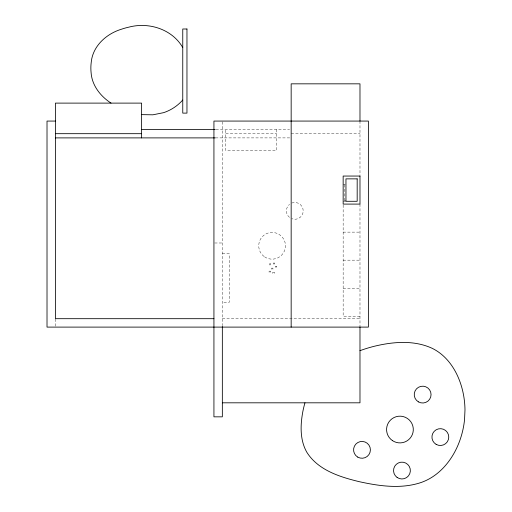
<?xml version="1.0" encoding="UTF-8"?>
<svg xmlns="http://www.w3.org/2000/svg" width="512" height="512" viewBox="0 0 512 512"><rect width="100%" height="100%" fill="white"/><g stroke="black" fill="none" stroke-linecap="round" stroke-linejoin="round"><path stroke-width="0.38" stroke-dasharray="2.56 1.92" d="M215.949 129.478L289.581 129.478M225.773 133.683L276.576 133.683M291.162 133.683L359.981 133.683M215.462 137.894L291.162 137.894M343.155 184.646L345.261 184.646M344.557 200.819L345.958 200.819M343.155 201.286L345.958 201.286M343.155 232.128L359.981 232.128M214.694 242.989L222.342 242.989M222.342 253.76L229.267 253.76L229.267 302.266L222.342 302.266M343.155 260.166L359.981 260.166M343.155 288.205L359.981 288.205M359.981 316.243L343.155 316.243L343.155 204.09M222.342 318.688L359.981 318.688M359.981 121.069L359.981 175.373M359.981 204.09L359.981 327.104M344.557 184.646L344.557 201.286M276.576 129.478L276.576 150.509L225.773 150.509L225.773 129.478M222.342 121.869L222.342 325.722M55.424 319.117L55.424 326.336M291.706 203.04A8.41 8.41 0 0 1 303.213 210.861A8.41 8.41 0 0 1 291.706 218.682M289.498 217.389A8.41 8.41 0 0 1 289.498 204.326M274.637 263.059L273.235 263.059L273.235 264.461L274.637 264.461L274.637 263.059M270.739 263.885L269.338 263.885L269.338 265.286L270.739 265.286L270.739 263.885M276.73 266.246L275.322 266.246L275.322 267.648L276.73 267.648L276.73 266.246M272.915 268.134L271.514 268.134L271.514 269.536L272.915 269.536L272.915 268.134M270.49 271.155L269.088 271.155L269.088 272.557L270.49 272.557L270.49 271.155M274.221 272.224L272.819 272.224L272.819 273.626L274.221 273.626L274.221 272.224M264.589 256.858A13.37 13.37 0 0 0 285.427 246.765A13.37 13.37 0 0 0 266.259 233.766A13.37 13.37 0 0 0 264.589 256.858"/><path stroke-width="0.77" d="M55.424 121.069L47.014 121.069L47.014 327.104L368.39 327.104L368.39 121.069L213.933 121.069L213.933 416.838L222.342 416.838L222.342 326.522M141.619 129.478L215.149 129.478M55.424 133.683L141.619 133.683M55.424 137.894L215.149 137.894M213.933 318.688L55.424 318.688L55.424 103.11L141.619 103.11L141.619 137.894M222.342 402.816L359.981 402.816L359.981 327.104M141.619 114.63L152.89 114.81L163.61 112.666A43.974 43.974 0 0 0 182.733 100.032M111.027 103.11C100.506 96.25 91.904 85.472 91.085 72.493A43.68 43.68 0 0 1 91.213 62.496C92.634 46.182 106.227 33.933 121.184 29.306A69.978 69.978 0 0 1 128.698 27.181C148.73 21.786 172.102 29.126 182.758 47.533M359.981 121.069L359.981 83.834L291.162 83.834L291.162 327.104M304.96 402.816A102.214 102.214 0 0 0 302.88 411.36C300.314 424.883 299.782 439.866 306.797 452.211C318.048 470.189 339.814 476.966 359.322 481.696C379.046 486.022 400.115 489.088 419.795 482.931C439.955 476.557 453.978 458.195 460.435 438.72A88.499 88.499 0 0 0 464.55 419.622L464.986 409.888A87.923 87.923 0 0 0 463.642 395.565C460.269 376.608 450.246 357.286 432.397 348.422C414.202 339.891 393.126 341.683 374.131 346.31A146.266 146.266 0 0 0 359.981 350.669M186.963 28.998L182.758 28.998L182.758 113.114L186.963 113.114L186.963 28.998M359.981 176.051L343.155 176.051L343.155 204.09L359.981 204.09L359.981 176.051M357.178 178.861L345.958 178.861L345.958 201.286L357.178 201.286L357.178 178.861M418.445 401.882A8.41 8.41 0 0 0 431.059 394.598A8.41 8.41 0 0 0 418.445 387.309A8.41 8.41 0 0 0 418.445 401.882M436.141 444.365A8.41 8.41 0 0 0 448.762 437.082A8.41 8.41 0 0 0 436.141 429.798A8.41 8.41 0 0 0 436.141 444.365M397.107 477.434A8.41 8.41 0 0 0 410.33 471.309A8.41 8.41 0 0 0 398.413 462.925A8.41 8.41 0 0 0 397.107 477.434M357.786 457.126A8.41 8.41 0 0 0 370.4 449.843A8.41 8.41 0 0 0 357.786 442.554A8.41 8.41 0 0 0 357.786 457.126M392.435 440.595A13.37 13.37 0 0 0 413.274 430.496A13.37 13.37 0 0 0 394.106 417.504A13.37 13.37 0 0 0 392.435 440.595"/></g></svg>
